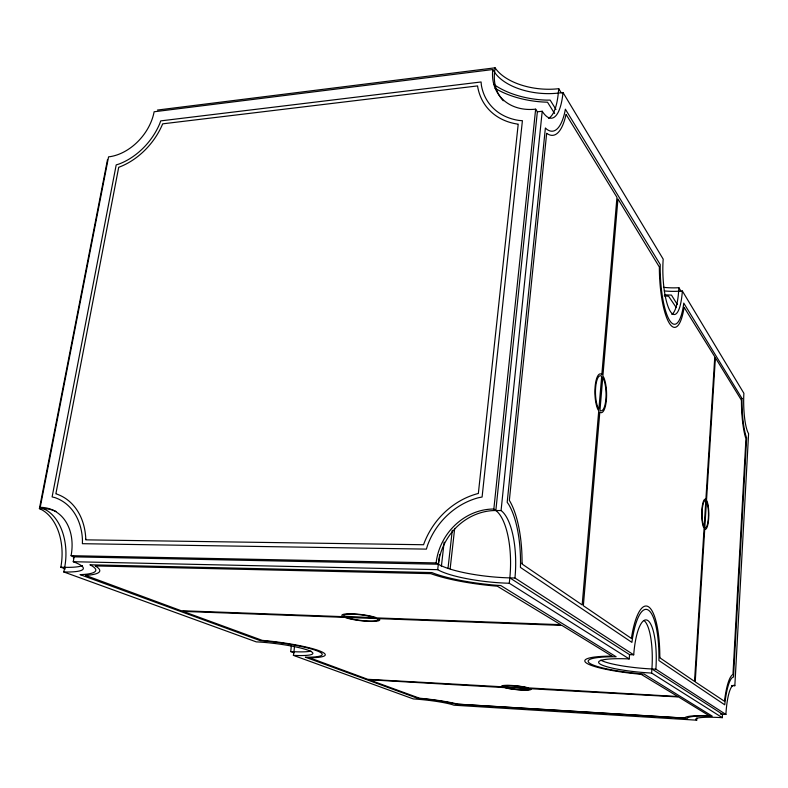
<?xml version="1.0" encoding="UTF-8"?>
<svg xmlns="http://www.w3.org/2000/svg" width="788" height="788" viewBox="0 0 788 788"><rect width="100%" height="100%" fill="white"/><g stroke="black" fill="none" stroke-linecap="round" stroke-linejoin="round"><path stroke-width="1.18" d="M720.33 714.125A33.983 3.979 5 0 1 722.517 714.253L725.896 714.45A33.864 7.161 -88.4 0 1 734.84 685.727L748.6 433.656A31.392 6.412 89 0 1 743.882 393.301L682.359 291.008L678.645 291.215A39.203 15.977 2.9 0 1 664.314 290.93M73.392 558.18L73.53 555.816M294.436 646.889A38.051 19.178 -86 0 1 293.914 651.706L293.402 655.37L413.355 698.936A30.604 3.349 6.4 0 1 453.888 705.191L696.7 720.183A34.002 3.91 5 0 1 722.32 717.671L722.517 714.253L651.903 668.973A42.375 6.383 5.2 0 1 600.791 660.127M696.7 720.183L696.828 717.966M722.32 717.671L651.617 673.05L651.903 668.973A42.394 11.534 -88.4 0 0 644.032 620.58M663.466 287.325A39.173 16.065 2.9 0 0 678.892 287.719L678.645 291.215A39.164 9.88 87.6 0 1 671.77 314.382M629.218 658.926L629.543 654.641L509.826 577.88A56.766 11.751 6 0 1 438.325 564.218L74.161 556.86L71.087 555.688A50.097 38.1 -63.9 0 0 40.218 507.344L108.567 156.861A45.054 32.288 -50.2 0 0 154.123 111.768L492.776 69.541A52.313 41.114 -37.1 0 0 535.643 109.158L537.357 111.797L495.839 510.525A56.894 21.177 -88.9 0 1 509.826 577.88L509.294 583.248L629.218 658.926A42.404 6.274 5.2 0 0 600.151 664.077A42.404 6.274 5.2 0 0 651.617 673.05M157.452 110.054L495.091 67.817A51.131 28.053 5.4 0 0 558.741 88.689L558.308 93.073A53.013 16.656 84.3 0 1 548.487 118.239M725.896 714.45L655.882 669.17A42.444 11.436 -88.4 0 0 647.795 620.52A42.444 11.436 -88.4 0 0 633.71 654.828L514.948 578.008A56.982 21.02 -88.9 0 0 501.07 510.555L542.223 111.266A53.091 16.528 84.3 0 0 563.006 92.531L663.191 259.134A39.213 9.801 87.6 0 0 670.174 311.132A39.213 9.801 87.6 0 0 682.359 291.008M71.087 555.688L436.128 562.918A57.002 51.525 -58.2 0 1 493.84 509.038L535.643 109.158M448.027 568.187L452.282 530.275M450.155 568.759L454.676 528.403M293.402 655.37A38.001 5.063 7.2 0 0 307.98 650.198A38.001 5.063 7.2 0 0 256.258 641.875L63.818 571.97A51.25 8.333 9 0 0 73.254 561.716L437.695 569.665L438.325 564.218A56.805 51.387 -58.2 0 1 495.839 510.525L501.07 510.555M495.091 67.817L494.578 72.25A52.146 41.035 -37.1 0 0 503.305 100.775M438.502 564.435L439.615 554.683M441.379 566.464L444.146 542.114M73.254 561.716L74.161 556.86M63.818 571.97L64.685 567.311A49.319 32.82 -86.6 0 0 43.32 508.644L40.218 507.344M65.434 568.916L60.824 567.222A49.26 32.899 -86.6 0 0 39.4 508.624L107.532 159.462M563.006 92.531L558.308 93.073A51.181 27.925 5.4 0 1 494.578 72.25L492.776 69.541M537.357 111.797L542.223 111.266M39.4 508.624L43.32 508.644A49.949 38.041 -63.9 0 1 55.968 511.402M60.824 567.222L64.685 567.311A51.2 8.481 9.1 0 0 82.395 565.597M509.826 577.88L514.948 578.008M629.543 654.641L633.71 654.828M291.294 645.52A38.021 19.237 -86 0 1 290.693 651.558L293.914 651.706A37.972 5.152 7.2 0 0 310.984 651.105M651.903 668.973L655.882 669.17M734.84 685.727L731.54 685.56L732.239 686.082M290.693 651.558L294.16 652.828M436.128 562.918L438.325 564.218M493.84 509.038L495.839 510.525M554.604 113.531L547.493 102.184L546.783 102.184A68.103 37.174 5.4 0 1 495.051 88.286M676.222 307.547L668.579 296.209A52.156 21.266 2.9 0 1 664.195 295.914M555.983 109.473L550.152 100.106L546.517 100.125A63.995 34.928 5.4 0 1 494.096 84.612M677.306 304.483L671.455 295.086L668.618 295.017A49.014 19.986 2.9 0 1 664.491 294.742M558.741 88.689L561.283 92.895M678.892 287.719L680.793 290.861M509.294 583.248A56.835 11.554 6 0 1 437.695 569.665M741.439 400.206L741.439 400.668A41.754 8.53 89 0 0 745.94 438.847L732.968 674.469A45.054 9.525 -88.4 0 0 724.477 701.281L695.213 681.876L704.738 529.014L705.309 529.319A15.1 3.536 89.9 0 0 708.688 518.169A15.1 3.536 89.9 0 0 707.063 501.237L706.521 500.262L715.396 357.762L741.439 400.206M742.01 398.472L741.981 400.865A39.242 8.018 89 0 0 746.206 436.719L746.65 437.882L733.51 677.05L732.968 677.148A42.335 8.954 -88.4 0 0 724.999 702.374L724.753 704.827L658.916 660.541L658.965 657.468A53.062 14.292 -88.4 0 0 648.494 610.217A53.062 14.292 -88.4 0 0 632.321 639.354L631.907 642.387L520.415 567.409L520.523 563.322A71.255 26.29 -88.9 0 0 508.536 504.192L507.186 502.311L545.385 127.971L546.675 129.193A66.389 20.665 84.3 0 0 564.829 112.054L565.37 109.197L660.255 264.591L660.206 267.546A49.023 12.253 87.6 0 0 669.475 320.174A49.023 12.253 87.6 0 0 683.462 305.458L683.767 303.104L742.01 398.472M82.464 540.115L82.395 543.69L426.397 549.118L427.598 545.148A71.265 64.419 -58.2 0 1 478.217 497.789L482.098 497.011L522.414 120.712L518.928 120.426A65.394 51.397 -37.1 0 1 481.369 85.173L481.074 81.972L160.732 120.879L159.609 123.952A56.322 40.365 -50.2 0 1 119.096 164.002L116.2 164.899L52.106 496.913L54.894 497.602A62.636 47.635 -63.9 0 1 82.464 540.115M85.803 539.159L85.793 539.849L423.58 544.735L423.816 543.966A75.825 68.546 -58.2 0 1 477.597 493.643L478.346 493.485L518.218 124.149L517.549 124.09A69.58 54.687 -37.1 0 1 477.646 86.532L477.587 85.912L162.643 123.844L162.427 124.435A59.927 42.946 -50.2 0 1 119.264 167.086L118.712 167.263L55.869 493.83L56.411 493.958A66.645 50.688 -63.9 0 1 85.803 539.159M659.822 657.182L659.812 657.773L694.524 681.403L704.078 528.285L703.536 527.339A15.1 3.536 89.9 0 1 701.862 510.26A15.1 3.536 89.9 0 1 705.299 499.129L705.881 499.484L714.785 356.767L684.112 307.33A52.166 13.041 87.6 0 1 669.229 323.031A52.166 13.041 87.6 0 1 659.359 267.024L617.95 198.95L602.889 375.945L603.766 377.432A19.414 5.831 88.6 0 1 606.396 399.792A19.414 5.831 88.6 0 1 600.781 412.646L599.826 412.006L583.347 605.716L631.395 638.428L631.474 637.847A56.46 15.218 -88.4 0 1 648.682 606.908A56.46 15.218 -88.4 0 1 659.822 657.182M522.06 563.203L522.04 563.991L582.174 604.928L598.742 410.804L597.836 409.366A19.414 5.831 88.6 0 1 595.107 386.731A19.414 5.831 88.6 0 1 600.87 373.955L601.825 374.664L616.955 197.325L566.04 114.358L565.932 114.91A70.644 21.995 84.3 0 1 546.665 133.261L509.353 500.38A75.835 27.984 -88.9 0 1 522.06 563.203M705.792 500.863L704.167 526.886L703.704 526.089A13.662 3.201 89.9 0 1 702.187 510.644A13.662 3.201 89.9 0 1 705.299 500.567L705.792 500.863M706.442 501.641L704.817 527.615L705.309 527.881A13.662 3.201 89.9 0 0 708.373 517.795A13.662 3.201 89.9 0 0 706.895 502.468L706.442 501.641M601.677 376.398L598.89 409.051L598.122 407.829A17.563 5.28 88.6 0 1 595.659 387.361A17.563 5.28 88.6 0 1 600.86 375.797L601.677 376.398M602.741 377.679L599.973 410.262L600.781 410.804A17.563 5.28 88.6 0 0 605.874 399.171A17.563 5.28 88.6 0 0 603.49 378.929L602.741 377.679M82.494 574.531L80.061 574.61L260.316 640.674L263.074 640.89A47.507 6.334 7.2 0 1 316.303 650.573A47.507 6.334 7.2 0 1 307.487 657.212L305.37 657.192L417.64 698.335L419.925 698.532A38.257 4.186 6.4 0 1 455.966 704.108L687.431 718.321A42.503 4.895 5 0 1 709.86 716.046L712.224 716.125L644.082 674.045L641.038 673.799A53.023 7.85 5.2 0 1 590.182 663.575A53.023 7.85 5.2 0 1 613.271 656.759L616.147 656.788L500.823 585.563L496.834 585.297A71.068 14.45 6 0 1 434.237 573.497L431.903 572.571L89.891 564.799L91.507 565.626A64.084 10.421 9 0 1 82.494 574.531M85.537 575.378L181.151 610.71L343.302 616.669L342.268 616.068A19.079 3.083 6.9 0 1 352.423 613.832A19.079 3.083 6.9 0 1 375.186 617.27L376.9 617.91L560.711 624.677L497.277 586.183A75.628 15.386 6 0 1 430.809 573.664L95.259 565.932A68.192 11.091 9 0 1 85.537 575.378M612.02 656.148L611.458 656.138A56.421 8.353 5.2 0 0 586.971 663.398A56.421 8.353 5.2 0 0 641.058 674.272L677.838 696.523L528.521 687.904A14.893 1.881 5.9 0 0 511.225 685.432A14.893 1.881 5.9 0 0 501.601 686.407L502.163 686.772L367.779 679.305L309.497 657.744A50.55 6.737 7.2 0 0 318.933 650.671A50.55 6.737 7.2 0 0 262.266 640.368L183.033 611.399L344.927 617.388L346.671 618.019A19.079 3.083 6.9 0 0 369.148 621.377A19.079 3.083 6.9 0 0 379.432 619.23L378.467 618.629L561.923 625.416L612.02 656.148M709.033 715.652L708.57 715.642A45.231 5.201 5 0 0 684.742 718.075L457.926 704.147A40.71 4.462 6.4 0 0 419.531 698.207L368.951 679.739L504.3 687.599A14.893 1.881 5.9 0 0 521.429 690.032A14.893 1.881 5.9 0 0 531.112 689.096L530.6 688.732L678.567 696.966L709.033 715.652M375.265 617.851L344.031 616.216A17.257 2.788 6.9 0 1 353.221 614.207A17.257 2.788 6.9 0 1 373.808 617.309L375.265 617.851M376.831 618.57L346.533 617.447L348.01 617.979A17.257 2.788 6.9 0 0 368.351 621.023A17.257 2.788 6.9 0 0 377.659 619.082L376.831 618.57M528.305 688.22L503.01 686.535A13.475 1.704 5.9 0 1 511.717 685.649A13.475 1.704 5.9 0 1 527.349 687.885L528.305 688.22M529.26 688.663L504.468 687.284L505.443 687.609A13.475 1.704 5.9 0 0 520.947 689.815A13.475 1.704 5.9 0 0 529.703 688.968L529.26 688.663"/></g></svg>
